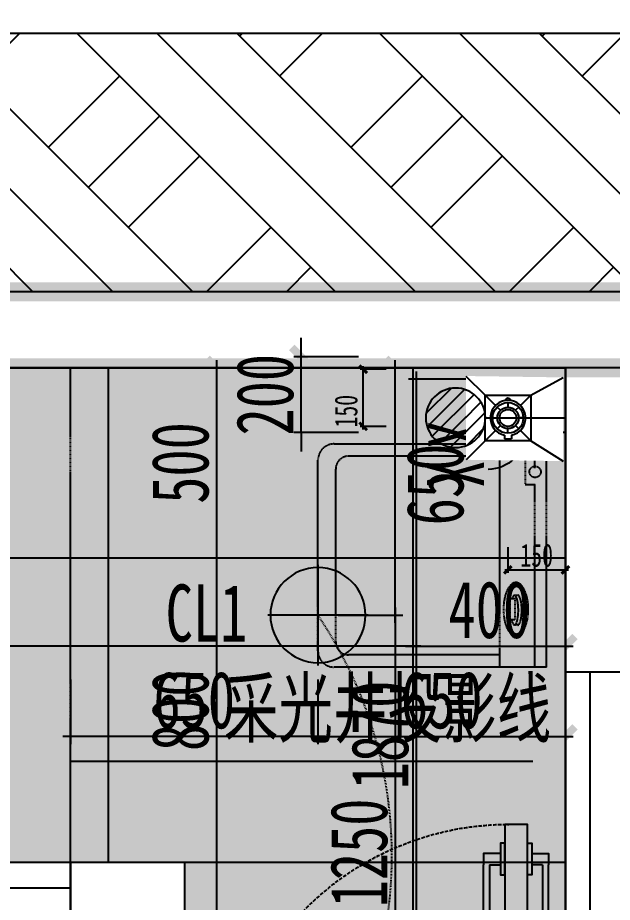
# Model space of a CAD drawing. Extents: x -255202 to 66368, y -6372500 to 603.
# Drawn here: x -126239 to -124678, y -3186489 to -3184164 of the extents above; entities that cross this region are included whole.
import ezdxf
from ezdxf.enums import TextEntityAlignment as Align

# ---------------------------------------------------------------- set-up
doc = ezdxf.new("R2010")
doc.units = 0
doc.header["$LTSCALE"] = 10
doc.header["$MEASUREMENT"] = 0
for name, pattern in [('$0$DASH', [0.35, 0.25, -0.1]), ('__DASH', [0.35, 0.25, -0.1]), ('ABOVE', [0.4, 0.2, -0.2]), ('DASH', [0.35, 0.25, -0.1]), ('DOTE', [2.42, 2, -0.2, 0.02, -0.2]), ('HIDDEN', [0.375, 0.25, -0.125])]:
    doc.linetypes.add(name, pattern=pattern)
for name, color, linetype in [('A-Furniture', 252, 'Continuous'), ('A-HATH', 8, 'Continuous'), ('A-TEXT（房间空间名称）', 67, 'Continuous'), ('A-WALL（砌体墙）', 7, 'Continuous'), ('A-WIND（门窗）', 8, 'Continuous'), ('A-建筑墙体', 255, 'Continuous'), ('A-门', 251, 'Continuous'), ('D-地面材料', 250, 'Continuous'), ('D-挡墙', 6, 'Continuous'), ('DIM-地面材质放线', 149, 'Continuous'), ('DIM-开关定位', 149, 'Continuous'), ('DIM-排水定位', 149, 'Continuous'), ('DIM-插座定位', 146, 'Continuous'), ('DIM-灯具定位', 149, 'Continuous'), ('E-插座示意', 34, 'Continuous'), ('E-给水', 144, 'Continuous'), ('J-地漏', 67, 'Continuous'), ('J-平面活动家具', 33, 'HIDDEN'), ('T-灯具_灯带', 13, 'Continuous'), ('T-灯具、灯带', 13, 'Continuous'), ('墙体定位图', 7, 'Continuous')]:
    doc.layers.add(name, color=color, linetype=linetype)
doc.styles.add('_TCH_DIM_T3', font='SIMPLEX', dxfattribs={"width": 0.705882, "bigfont": 'GBCBIG'})
doc.styles.add('C_南_（全）$0$85㎡户型$0$R_3#_W', font='GBENOR', dxfattribs={"bigfont": 'GBCBIG'})
doc.styles.add('宋体', font='', dxfattribs={"width": 0.8})
doc.styles.add('文字标注', font='', dxfattribs={"width": 0.7})
doc.styles.add('样式222', font='', dxfattribs={"width": 0.7})
doc.styles.add('细黑体', font='', dxfattribs={"width": 0.7})
doc.styles.get('宋体').set_extended_font_data('STXihei')
doc.styles.get('文字标注').set_extended_font_data('STXihei')
doc.styles.get('样式222').set_extended_font_data('STXihei')
doc.styles.get('细黑体').set_extended_font_data('STXihei')
doc.dimstyles.new('_TCH_ARCH&&100', dxfattribs={"dimtxt": 297.5, "dimasz": 100, "dimexe": 250, "dimexo": 300, "dimgap": 126.25, "dimtad": 1, "dimdec": 0, "dimzin": 0, "dimdsep": 46, "dimtxsty": '_TCH_DIM_T3', "dimblk": 'ARCHTICK', "dimcen": 0.09, "dimclrt": 7, "dimazin": 2, "dimtfac": 1, "dimtdec": 0, "dimtix": 1, "dimtmove": 2, "dimatfit": 3, "dimfxl": 1, "dimtolj": 1, "dimtzin": 0, "dimarcsym": 0})
doc.dimstyles.new('DK-50', dxfattribs={"dimscale": 50, "dimtxt": 3, "dimasz": 1, "dimexe": 0.4, "dimexo": 0.4, "dimgap": 0.4, "dimtad": 1, "dimtoh": 1, "dimdec": 0, "dimrnd": 5, "dimdsep": 46, "dimtxsty": '样式222', "dimblk": 'ARCHTICK', "dimcen": 3, "dimdle": 0.4, "dimclrd": 149, "dimclre": 149, "dimclrt": 149, "dimadec": 0, "dimazin": 0, "dimtfac": 1, "dimtdec": 0, "dimtix": 1, "dimtmove": 2, "dimatfit": 3, "dimldrblk": 'ARCHTICK', "dimfxl": 3, "dimfxlon": 1, "dimtvp": 1, "dimtolj": 1, "dimtzin": 0, "dimarcsym": 0})
doc.dimstyles.new('副本 DK-20', dxfattribs={"dimscale": 20, "dimtxt": 3, "dimasz": 1, "dimexe": 0.4, "dimexo": 0.4, "dimgap": 0.4, "dimtad": 1, "dimtoh": 1, "dimdec": 0, "dimrnd": 5, "dimdsep": 46, "dimtxsty": '样式222', "dimblk": 'ARCHTICK', "dimcen": 3, "dimdle": 0.4, "dimclrd": 149, "dimclre": 149, "dimclrt": 149, "dimadec": 0, "dimazin": 0, "dimtfac": 1, "dimtdec": 0, "dimtix": 1, "dimtmove": 2, "dimatfit": 3, "dimldrblk": 'ARCHTICK', "dimfxl": 3, "dimfxlon": 1, "dimtvp": 1, "dimtolj": 1, "dimtzin": 0, "dimarcsym": 0})

# ---------------------------------------------------------------- blocks, each defined once
blk = doc.blocks.new('_ArchTick')
at = {"color": 0, "linetype": 'ByBlock', "const_width": 0.4}
blk.add_lwpolyline([(-0.5, -0.5), (0.5, 0.5)], dxfattribs=at)
blk = doc.blocks.new('*D276')
at = {"layer": 'Defpoints', "color": 0, "transparency": 16777216}
for p in [(-125490.3, -3185734.5), (-125478.5, -3186984.5), (-125247.7, -3186984.5)]:
    blk.add_point(p, dxfattribs=at)
at = {"layer": 'DIM-灯具定位', "color": 149, "lineweight": -2, "transparency": 16777216}
for p, q in [((-125247.7, -3185714.5), (-125247.7, -3187004.5)), ((-125397.7, -3185734.5), (-125227.7, -3185734.5)), ((-125397.7, -3186984.5), (-125227.7, -3186984.5))]:
    blk.add_line(p, q, dxfattribs=at)
at = {"layer": 'DIM-灯具定位', "color": 149, "lineweight": -2, "transparency": 16777216, "xscale": 50, "yscale": 50, "zscale": 50}
for p, rotation in [((-125247.7, -3185734.5), 90), ((-125247.7, -3186984.5), 270)]:
    blk.add_blockref('_ArchTick', p, dxfattribs=dict(at, rotation=rotation))
at = {"layer": 'DIM-灯具定位', "color": 149, "transparency": 16777216, "insert": (-125342.7, -3186359.5), "char_height": 150, "attachment_point": 5, "rotation": 90, "style": '样式222'}
blk.add_mtext('\\A1;1250', dxfattribs=at)
blk = doc.blocks.new('*D277')
at = {"layer": 'Defpoints', "color": 0, "transparency": 16777216}
for p in [(-125834, -3185084.5), (-125247.7, -3185084.5), (-125490.3, -3185734.5)]:
    blk.add_point(p, dxfattribs=at)
at = {"layer": 'DIM-灯具定位', "color": 149, "lineweight": -2, "transparency": 16777216}
for p, q in [((-125247.7, -3185754.5), (-125247.7, -3185064.5)), ((-125397.7, -3185084.5), (-125227.7, -3185084.5)), ((-125397.7, -3185734.5), (-125227.7, -3185734.5))]:
    blk.add_line(p, q, dxfattribs=at)
at = {"layer": 'DIM-灯具定位', "color": 149, "lineweight": -2, "transparency": 16777216, "xscale": 50, "yscale": 50, "zscale": 50}
for p, rotation in [((-125247.7, -3185084.5), 90), ((-125247.7, -3185734.5), 270)]:
    blk.add_blockref('_ArchTick', p, dxfattribs=dict(at, rotation=rotation))
at = {"layer": 'DIM-灯具定位', "color": 149, "transparency": 16777216, "insert": (-125142.6, -3185391.2), "char_height": 150, "attachment_point": 5, "rotation": 90, "style": '样式222'}
blk.add_mtext('\\A1;650', dxfattribs=at)
blk = doc.blocks.new('A$C7A0215CA')
at = {"layer": 'T-灯具_灯带', "color": 8, "ltscale": 0.005}
for p, q in [((2.2, 4.4), (2.2, 0)), ((0, 2.2), (4.4, 2.2))]:
    blk.add_line(p, q, dxfattribs=at)
at = {"layer": 'T-灯具_灯带', "color": 13, "linetype": 'ByBlock'}
blk.add_circle((2.2, 2.2), 2.083, dxfattribs=at)
blk = doc.blocks.new('*D383')
at = {"layer": 'Defpoints', "color": 0, "transparency": 16777216}
for p in [(-125450.8, -3185734.5), (-124800.8, -3185734.5), (-124800.8, -3186053.3)]:
    blk.add_point(p, dxfattribs=at)
at = {"layer": 'DIM-灯具定位', "color": 149, "lineweight": -2, "transparency": 16777216}
for p, q in [((-125450.8, -3185903.3), (-125450.8, -3186073.3)), ((-124800.8, -3185903.3), (-124800.8, -3186073.3)), ((-125470.8, -3186053.3), (-124780.8, -3186053.3))]:
    blk.add_line(p, q, dxfattribs=at)
at = {"layer": 'DIM-灯具定位', "color": 149, "lineweight": -2, "transparency": 16777216, "xscale": 50, "yscale": 50, "zscale": 50, "rotation": 180}
blk.add_blockref('_ArchTick', (-125450.8, -3186053.3), dxfattribs=at)
at = {"layer": 'DIM-灯具定位', "color": 149, "lineweight": -2, "transparency": 16777216, "xscale": 50, "yscale": 50, "zscale": 50}
blk.add_blockref('_ArchTick', (-124800.8, -3186053.3), dxfattribs=at)
at = {"layer": 'DIM-灯具定位', "color": 149, "transparency": 16777216, "insert": (-125125.8, -3185958.3), "char_height": 150, "attachment_point": 5, "style": '样式222'}
blk.add_mtext('\\A1;650', dxfattribs=at)
blk = doc.blocks.new('*D384')
at = {"layer": 'Defpoints', "color": 0, "transparency": 16777216}
for p in [(-126100.8, -3185734.5), (-125450.8, -3185734.5), (-126100.8, -3186053.3)]:
    blk.add_point(p, dxfattribs=at)
at = {"layer": 'DIM-灯具定位', "color": 149, "lineweight": -2, "transparency": 16777216}
for p, q in [((-126100.8, -3185903.3), (-126100.8, -3186073.3)), ((-125450.8, -3185903.3), (-125450.8, -3186073.3)), ((-125430.8, -3186053.3), (-126120.8, -3186053.3))]:
    blk.add_line(p, q, dxfattribs=at)
at = {"layer": 'DIM-灯具定位', "color": 149, "lineweight": -2, "transparency": 16777216, "xscale": 50, "yscale": 50, "zscale": 50, "rotation": 180}
blk.add_blockref('_ArchTick', (-126100.8, -3186053.3), dxfattribs=at)
at = {"layer": 'DIM-灯具定位', "color": 149, "lineweight": -2, "transparency": 16777216, "xscale": 50, "yscale": 50, "zscale": 50}
blk.add_blockref('_ArchTick', (-125450.8, -3186053.3), dxfattribs=at)
at = {"layer": 'DIM-灯具定位', "color": 149, "transparency": 16777216, "insert": (-125775.8, -3185958.3), "char_height": 150, "attachment_point": 5, "style": '样式222'}
blk.add_mtext('\\A1;650', dxfattribs=at)
blk = doc.blocks.new('A$C014C06191')
at = {"layer": 'A-HATH'}
h = blk.add_hatch(dxfattribs=at)
h.set_pattern_fill('夯实土壤', color=256, scale=100, style=0)
h.set_pattern_definition([(45, (-9165.35, 0), (-397.394, 397.394), []), (45, (-8955.35, 0), (-397.394, 397.394), []), (45, (-8745.35, 0), (-397.394, 397.394), []), (135, (-9165.35, 0), (-397.394, -397.394), [265, -297]), (135, (-9060.35, 105), (-397.394, -397.394), [265, -297]), (135, (-8955.35, 210), (-397.394, -397.394), [265, -297])])
h.paths.add_polyline_path([(-10440.7, 6929.4), (-19863.4, 6929.4), (-19863.4, 6250), (-10440.7, 6250)])
blk.add_lwpolyline([(-10440.7, 6929.4), (-19863.4, 6929.4), (-19863.4, 6250), (-10440.7, 6250)], close=True, dxfattribs=at)
at = {"layer": 'D-挡墙', "color": 0, "linetype": 'DASH', "const_width": 50}
blk.add_lwpolyline([(-19863.4, 6250), (-10440.7, 6250)], dxfattribs=at)
at = {"layer": 'D-挡墙', "color": 0, "const_width": 50}
blk.add_lwpolyline([(-19863.4, 6050), (-10440.7, 6050)], dxfattribs=at)
blk = doc.blocks.new('*U268')
at = {"color": 250, "linetype": '$0$DASH', "ltscale": 3}
blk.add_arc((85.7, 121.9), 618.6, 356.3937, 90, dxfattribs=at)
at = {"layer": 'A-门', "ltscale": 0.5}
blk.add_lwpolyline([(94.4, 740.5), (94.4, 83), (45.6, 83), (45.6, 740.5), (94.4, 740.5)], dxfattribs=at)
at = {"layer": 'A-门', "ltscale": 3}
for points in [[(36.1, 677.4), (36.1, 631.5), (45.6, 631.5), (45.6, 699.5), (36.1, 699.5), (36.1, 677.4)], [(103.9, 677.4), (103.9, 631.5), (94.4, 631.5), (94.4, 699.5), (103.9, 699.5), (103.9, 677.4)], [(36.1, 677.4), (0, 677.4), (0, 652.9)], [(103.9, 677.4), (140.1, 677.4), (140.1, 652.9)], [(12.8, 652.9), (12.8, 543.2), (0, 543.2), (0, 652.9)], [(12.8, 652.9), (36.1, 652.9)], [(127.3, 652.9), (103.9, 652.9)], [(127.3, 652.9), (127.3, 543.2), (140.1, 543.2), (140.1, 652.9)]]:
    blk.add_lwpolyline(points, dxfattribs=at)
blk = doc.blocks.new('*D478')
at = {"layer": 'Defpoints', "color": 0, "transparency": 16777216}
for p in [(-127600.8, -3185815.9), (-127600.8, -3186015.9), (-125200.8, -3186015.9)]:
    blk.add_point(p, dxfattribs=at)
at = {"layer": 'DIM-地面材质放线', "color": 149, "lineweight": -2, "transparency": 16777216}
for p, q in [((-127600.8, -3185965.9), (-127600.8, -3185795.9)), ((-125200.8, -3185965.9), (-125200.8, -3185795.9)), ((-125180.8, -3185815.9), (-127620.8, -3185815.9))]:
    blk.add_line(p, q, dxfattribs=at)
at = {"layer": 'DIM-地面材质放线', "color": 149, "lineweight": -2, "transparency": 16777216, "xscale": 50, "yscale": 50, "zscale": 50, "rotation": 180}
blk.add_blockref('_ArchTick', (-127600.8, -3185815.9), dxfattribs=at)
at = {"layer": 'DIM-地面材质放线', "color": 149, "lineweight": -2, "transparency": 16777216, "xscale": 50, "yscale": 50, "zscale": 50}
blk.add_blockref('_ArchTick', (-125200.8, -3185815.9), dxfattribs=at)
at = {"layer": 'DIM-地面材质放线', "color": 149, "transparency": 16777216, "insert": (-126800.8, -3185689.9), "char_height": 150, "attachment_point": 5, "style": '样式222'}
blk.add_mtext('\\A1;800*3=2400', dxfattribs=at)
blk = doc.blocks.new('*D479')
at = {"layer": 'Defpoints', "color": 0, "transparency": 16777216}
for p in [(-124800.8, -3185815.9), (-124800.8, -3185815.9), (-125200.8, -3186015.9)]:
    blk.add_point(p, dxfattribs=at)
at = {"layer": 'DIM-地面材质放线', "color": 149, "lineweight": -2, "transparency": 16777216}
for p, q in [((-125200.8, -3185965.9), (-125200.8, -3185795.9)), ((-124800.8, -3185815.9), (-124800.8, -3185795.9)), ((-125220.8, -3185815.9), (-124780.8, -3185815.9))]:
    blk.add_line(p, q, dxfattribs=at)
at = {"layer": 'DIM-地面材质放线', "color": 149, "lineweight": -2, "transparency": 16777216, "xscale": 50, "yscale": 50, "zscale": 50, "rotation": 180}
blk.add_blockref('_ArchTick', (-125200.8, -3185815.9), dxfattribs=at)
at = {"layer": 'DIM-地面材质放线', "color": 149, "lineweight": -2, "transparency": 16777216, "xscale": 50, "yscale": 50, "zscale": 50}
blk.add_blockref('_ArchTick', (-124800.8, -3185815.9), dxfattribs=at)
at = {"layer": 'DIM-地面材质放线', "color": 149, "transparency": 16777216, "insert": (-125000.8, -3185720.9), "char_height": 150, "attachment_point": 5, "style": '样式222'}
blk.add_mtext('\\A1;400', dxfattribs=at)
blk = doc.blocks.new('*D480')
at = {"layer": 'Defpoints', "color": 0, "transparency": 16777216}
for p in [(-125622.6, -3185084.5), (-125717, -3185584.5), (-125622.6, -3185584.5)]:
    blk.add_point(p, dxfattribs=at)
at = {"layer": 'DIM-地面材质放线', "color": 149, "lineweight": -2, "transparency": 16777216}
for p, q in [((-125717, -3185064.5), (-125717, -3185604.5)), ((-125642.6, -3185084.5), (-125737, -3185084.5)), ((-125642.6, -3185584.5), (-125737, -3185584.5))]:
    blk.add_line(p, q, dxfattribs=at)
at = {"layer": 'DIM-地面材质放线', "color": 149, "lineweight": -2, "transparency": 16777216, "xscale": 50, "yscale": 50, "zscale": 50}
for p, rotation in [((-125717, -3185084.5), 90), ((-125717, -3185584.5), 270)]:
    blk.add_blockref('_ArchTick', p, dxfattribs=dict(at, rotation=rotation))
at = {"layer": 'DIM-地面材质放线', "color": 149, "transparency": 16777216, "insert": (-125812, -3185334.5), "char_height": 150, "attachment_point": 5, "rotation": 90, "style": '样式222'}
blk.add_mtext('\\A1;500', dxfattribs=at)
blk = doc.blocks.new('*D481')
at = {"layer": 'Defpoints', "color": 0, "transparency": 16777216}
for p in [(-125622.6, -3185584.5), (-125717, -3186384.5), (-125717, -3186384.5)]:
    blk.add_point(p, dxfattribs=at)
at = {"layer": 'DIM-地面材质放线', "color": 149, "lineweight": -2, "transparency": 16777216}
for p, q in [((-125717, -3185564.5), (-125717, -3186404.5)), ((-125642.6, -3185584.5), (-125737, -3185584.5)), ((-125717, -3186384.5), (-125737, -3186384.5))]:
    blk.add_line(p, q, dxfattribs=at)
at = {"layer": 'DIM-地面材质放线', "color": 149, "lineweight": -2, "transparency": 16777216, "xscale": 50, "yscale": 50, "zscale": 50}
for p, rotation in [((-125717, -3185584.5), 90), ((-125717, -3186384.5), 270)]:
    blk.add_blockref('_ArchTick', p, dxfattribs=dict(at, rotation=rotation))
at = {"layer": 'DIM-地面材质放线', "color": 149, "transparency": 16777216, "insert": (-125812, -3185984.5), "char_height": 150, "attachment_point": 5, "rotation": 90, "style": '样式222'}
blk.add_mtext('\\A1;800', dxfattribs=at)
blk = doc.blocks.new('*D482')
at = {"layer": 'Defpoints', "color": 0, "transparency": 16777216}
for p in [(-125717, -3186384.5), (-125876, -3186984.5), (-125717, -3186984.5)]:
    blk.add_point(p, dxfattribs=at)
at = {"layer": 'DIM-地面材质放线', "color": 149, "lineweight": -2, "transparency": 16777216}
for p, q in [((-125717, -3186364.5), (-125717, -3187004.5)), ((-125717, -3186384.5), (-125737, -3186384.5)), ((-125856, -3186984.5), (-125697, -3186984.5))]:
    blk.add_line(p, q, dxfattribs=at)
at = {"layer": 'DIM-地面材质放线', "color": 149, "lineweight": -2, "transparency": 16777216, "xscale": 50, "yscale": 50, "zscale": 50}
for p, rotation in [((-125717, -3186384.5), 90), ((-125717, -3186984.5), 270)]:
    blk.add_blockref('_ArchTick', p, dxfattribs=dict(at, rotation=rotation))
at = {"layer": 'DIM-地面材质放线', "color": 149, "transparency": 16777216, "insert": (-125812, -3186684.5), "char_height": 150, "attachment_point": 5, "rotation": 90, "style": '样式222'}
blk.add_mtext('\\A1;600', dxfattribs=at)
blk = doc.blocks.new('*D779')
at = {"layer": 'Defpoints', "color": 0, "transparency": 16777216}
for p in [(-125900.7, 0), (-124900.8, -3192894.5), (-125900.7, -3193144.5)]:
    blk.add_point(p, dxfattribs=at)
at = {"layer": '墙体定位图', "color": 149, "lineweight": -2, "transparency": 16777216}
for p, q in [((-125900.7, -3192994.5), (-125900.7, -3193164.5)), ((-124900.8, -3192994.5), (-124900.8, -3193164.5)), ((-124880.8, -3193144.5), (-125920.7, -3193144.5))]:
    blk.add_line(p, q, dxfattribs=at)
at = {"layer": '墙体定位图', "color": 149, "lineweight": -2, "transparency": 16777216, "xscale": 50, "yscale": 50, "zscale": 50, "rotation": 180}
blk.add_blockref('_ArchTick', (-125900.7, -3193144.5), dxfattribs=at)
at = {"layer": '墙体定位图', "color": 149, "lineweight": -2, "transparency": 16777216, "xscale": 50, "yscale": 50, "zscale": 50}
blk.add_blockref('_ArchTick', (-124900.8, -3193144.5), dxfattribs=at)
at = {"layer": '墙体定位图', "color": 149, "transparency": 16777216, "insert": (-125400.8, -3193049.5), "char_height": 150, "attachment_point": 5, "style": '样式222'}
blk.add_mtext('\\A1;1000', dxfattribs=at)
blk = doc.blocks.new('*D780')
at = {"layer": 'Defpoints', "color": 0, "transparency": 16777216}
for p in [(-125900.7, 0), (-126800.7, -249.9), (-126800.7, -3192894.5)]:
    blk.add_point(p, dxfattribs=at)
at = {"layer": '墙体定位图', "color": 149, "lineweight": -2, "transparency": 16777216}
for p, q in [((-125900.7, -99.9), (-125900.7, -269.9)), ((-126800.7, -399.9), (-126800.7, -229.9)), ((-125880.7, -249.9), (-126820.7, -249.9))]:
    blk.add_line(p, q, dxfattribs=at)
at = {"layer": '墙体定位图', "color": 149, "lineweight": -2, "transparency": 16777216, "xscale": 50, "yscale": 50, "zscale": 50, "rotation": 180}
blk.add_blockref('_ArchTick', (-126800.7, -249.9), dxfattribs=at)
at = {"layer": '墙体定位图', "color": 149, "lineweight": -2, "transparency": 16777216, "xscale": 50, "yscale": 50, "zscale": 50}
blk.add_blockref('_ArchTick', (-125900.7, -249.9), dxfattribs=at)
at = {"layer": '墙体定位图', "color": 149, "transparency": 16777216, "insert": (-126350.7, -154.9), "char_height": 150, "attachment_point": 5, "style": '样式222'}
blk.add_mtext('\\A1;900', dxfattribs=at)
blk = doc.blocks.new('*D804')
at = {"layer": 'Defpoints', "color": 0, "transparency": 16777216}
for p in [(-124800.8, -3185114.5), (-125192.6, -3186984.5), (-124971.1, -3186984.5)]:
    blk.add_point(p, dxfattribs=at)
at = {"layer": '墙体定位图', "color": 149, "lineweight": -2, "transparency": 16777216}
for p, q in [((-125042.6, -3185114.5), (-125212.6, -3185114.5)), ((-125192.6, -3185094.5), (-125192.6, -3187004.5)), ((-125042.6, -3186984.5), (-125212.6, -3186984.5))]:
    blk.add_line(p, q, dxfattribs=at)
at = {"layer": '墙体定位图', "color": 149, "lineweight": -2, "transparency": 16777216, "xscale": 50, "yscale": 50, "zscale": 50}
for p, rotation in [((-125192.6, -3185114.5), 90), ((-125192.6, -3186984.5), 270)]:
    blk.add_blockref('_ArchTick', p, dxfattribs=dict(at, rotation=rotation))
at = {"layer": '墙体定位图', "color": 149, "transparency": 16777216, "insert": (-125287.6, -3186049.5), "char_height": 150, "attachment_point": 5, "rotation": 90, "style": '样式222'}
blk.add_mtext('\\A1;1870', dxfattribs=at)
blk = doc.blocks.new('*D961')
at = {"layer": 'Defpoints', "color": 0, "transparency": 16777216}
for p in [(-125900.7, 0), (-126800.7, -3192994.5), (-126800.7, -3193144.5)]:
    blk.add_point(p, dxfattribs=at)
at = {"layer": '墙体定位图', "color": 149, "lineweight": -2, "transparency": 16777216}
for p, q in [((-125900.7, -3192994.5), (-125900.7, -3193164.5)), ((-126800.7, -3193014.5), (-126800.7, -3193164.5)), ((-125880.7, -3193144.5), (-126820.7, -3193144.5))]:
    blk.add_line(p, q, dxfattribs=at)
at = {"layer": '墙体定位图', "color": 149, "lineweight": -2, "transparency": 16777216, "xscale": 50, "yscale": 50, "zscale": 50, "rotation": 180}
blk.add_blockref('_ArchTick', (-126800.7, -3193144.5), dxfattribs=at)
at = {"layer": '墙体定位图', "color": 149, "lineweight": -2, "transparency": 16777216, "xscale": 50, "yscale": 50, "zscale": 50}
blk.add_blockref('_ArchTick', (-125900.7, -3193144.5), dxfattribs=at)
at = {"layer": '墙体定位图', "color": 149, "transparency": 16777216, "insert": (-126350.7, -3193049.5), "char_height": 150, "attachment_point": 5, "style": '样式222'}
blk.add_mtext('\\A1;900', dxfattribs=at)
blk = doc.blocks.new('A$C575336CE')
h = blk.add_hatch(color=0)
edge = h.paths.add_edge_path()
edge.add_line((1.4, 90.3), (87.4, 90.3))
edge.add_ellipse((44.4, 90.3), major_axis=(-30.4, 30.4), ratio=1, start_angle=45, end_angle=225, ccw=False)
at = {"color": 0}
for p, q in [((44.4, 0), (44.4, 47.3)), ((0, 36.2), (86, 36.2))]:
    blk.add_line(p, q, dxfattribs=at)
blk.add_arc((44.4, 90.3), 43, 180, 0, dxfattribs=at)
at = {"color": 0, "style": '宋体'}
blk.add_attdef('S', text='', height=84, dxfattribs=at).set_placement((102.6, 76.1), align=Align.BOTTOM_CENTER)
blk = doc.blocks.new('A$C3A56204E')
at = {"layer": 'J-平面活动家具', "linetype": 'DASH', "extrusion": (0, 0, -1)}
for p, q in [((-42.5, 600), (-544.1, 600)), ((-586.6, 557.5), (-586.6, 0)), ((-66.1, 553.4), (-520.5, 553.4)), ((0, 0), (0, 557.5)), ((-554.5, 122.6), (-554.5, 519.4)), ((-32.1, 122.6), (-32.1, 519.4)), ((-586.6, 123), (0, 123)), ((-179.8, 81.9), (-179.8, 96)), ((-179.8, 96), (-124.8, 96)), ((-124.8, 96), (-124.8, 81.9)), ((-188.7, 73.8), (-188.6, 83.8)), ((-124.8, 81.9), (-179.8, 81.9)), ((-110.7, 74.8), (-110.7, 83.8)), ((-550.4, 55.8), (-479.7, 55.8)), ((-550.4, 29.7), (-550.4, 55.8)), ((-479.7, 55.8), (-479.7, 29.7)), ((-550.4, 30.5), (-586.6, 30.5)), ((0, 30.5), (-479.7, 30.5)), ((0, 0), (-586.6, 0))]:
    blk.add_line(p, q, dxfattribs=at)
blk.add_circle((513.2, 29.7), 14.9, dxfattribs=at)
for centre, radius, start, end in [((544.1, 557.5), 42.5, 0, 90), ((42.5, 557.5), 42.5, 90, 180), ((520.5, 519.4), 34, 0, 90), ((66.1, 519.4), 34, 90, 180), ((180.5, 57.1), 50.9, 41.9599, 65.2655), ((163.2, 19.6), 92.2, 65.2655, 79.1967), ((151.8, -40.2), 153, 79.1967, 90), ((151.8, -40.2), 153, 90, 100.8033), ((140.4, 19.6), 92.2, 100.8033, 114.7345), ((123.1, 57.1), 50.9, 114.7345, 138.0401), ((206.3, 80.3), 16.2, 360, 41.9599), ((206.3, 80.3), 16.2, 318.0401, 360), ((185.2, 83.8), 3.43, 360, 58.0894), ((185.2, 83.8), 3.43, 301.9106, 0), ((185.2, 74.8), 3.43, 360, 17.9454), ((185.2, 74.8), 3.43, 301.9106, 0), ((168.4, 56.9), 35.1, 58.0894, 71.0845), ((168.4, 110.7), 35.1, 284.4631, 301.9106), ((168.4, 101.7), 35.1, 284.4631, 301.9106), ((157.2, 154.4), 80.2, 276.0983, 284.4631), ((149.7, 224.6), 150.9, 270, 276.0983), ((149.7, 224.6), 150.9, 263.9017, 270), ((142.2, 154.4), 80.2, 255.5369, 263.9017), ((142.2, 13.2), 80.2, 102.4611, 104.4631), ((130.9, 56.9), 35.1, 104.4631, 121.9106), ((130.9, 110.7), 35.1, 238.0894, 255.5369), ((130.9, 101.7), 35.1, 238.0894, 255.5369), ((114.1, 83.8), 3.43, 121.9106, 180), ((114.1, 83.8), 3.43, 180, 238.0894), ((114.1, 74.8), 3.43, 180, 238.0894), ((97.3, 80.3), 16.2, 138.0401, 180), ((97.3, 80.3), 16.2, 180, 221.9599), ((180.5, 103.5), 50.9, 294.7345, 318.0401), ((163.2, 141), 92.2, 280.8033, 294.7345), ((151.8, 200.7), 153, 270, 280.8033), ((157.2, 145.4), 80.2, 276.0983, 284.4631), ((149.7, 215.6), 150.9, 270, 276.0983), ((151.8, 200.7), 153, 259.1967, 270), ((149.7, 215.6), 150.9, 263.9017, 270), ((142.2, 145.4), 80.2, 255.5369, 263.9017), ((140.4, 141), 92.2, 245.2655, 259.1967), ((123.1, 103.5), 50.9, 221.9599, 245.2655)]:
    blk.add_arc(centre, radius, start, end, dxfattribs=at)
at = {"layer": 'J-平面活动家具', "linetype": 'DASH', "extrusion": (0, 0, -1), "style": 'C_南_（全）$0$85㎡户型$0$R_3#_W', "width": 0.8, "flags": 9}
for tag in ['XSIZE', 'YSIZE']:
    blk.add_attdef(tag, (293.3, 0), '', height=0.425, rotation=180, dxfattribs=at)
blk = doc.blocks.new('*D1216')
at = {"layer": 'Defpoints', "color": 0, "transparency": 16777216}
for p in [(-125494.5, -3185055.8), (-124800.8, -3185055.8), (-124800.8, -3185254.5)]:
    blk.add_point(p, dxfattribs=at)
at = {"layer": 'DIM-插座定位', "color": 149, "lineweight": -2, "transparency": 16777216}
for p, q in [((-125494.5, -3185055.8), (-125494.5, -3185005.8)), ((-125344.5, -3185055.8), (-125514.5, -3185055.8)), ((-125494.5, -3185254.5), (-125494.5, -3185055.8)), ((-125344.5, -3185254.5), (-125514.5, -3185254.5)), ((-125494.5, -3185254.5), (-125494.5, -3185304.5))]:
    blk.add_line(p, q, dxfattribs=at)
at = {"layer": 'DIM-插座定位', "color": 149, "lineweight": -2, "transparency": 16777216, "xscale": 50, "yscale": 50, "zscale": 50}
for p, rotation in [((-125494.5, -3185055.8), 270), ((-125494.5, -3185254.5), 90)]:
    blk.add_blockref('_ArchTick', p, dxfattribs=dict(at, rotation=rotation))
at = {"layer": 'DIM-插座定位', "color": 149, "transparency": 16777216, "insert": (-125589.5, -3185155.1), "char_height": 150, "attachment_point": 5, "rotation": 90, "style": '样式222'}
blk.add_mtext('\\A1;200', dxfattribs=at)
blk = doc.blocks.new('65R')
at = {"color": 67, "linetype": 'ByBlock'}
for p, q in [((49121.653, -8582.821), (49123.653, -8582.821)), ((49121.653, -8584.821), (49121.653, -8582.821)), ((49123.653, -8582.821), (49123.653, -8584.821)), ((49123.653, -8584.821), (49121.653, -8584.821))]:
    blk.add_line(p, q, dxfattribs=at)
at = {"color": 250, "ltscale": 10}
for p, q in [((49121.653, -8582.826), (49122.109, -8583.281)), ((49123.654, -8582.826), (49123.198, -8583.281)), ((49122.653, -8583.156), (49122.653, -8583.356)), ((49122.179, -8583.352), (49122.321, -8583.494)), ((49123.127, -8583.352), (49122.986, -8583.494)), ((49121.983, -8583.826), (49122.183, -8583.826)), ((49123.323, -8583.826), (49123.123, -8583.826)), ((49122.109, -8584.371), (49121.653, -8584.826)), ((49122.179, -8584.3), (49122.321, -8584.159)), ((49122.653, -8584.496), (49122.653, -8584.296)), ((49123.127, -8584.3), (49122.986, -8584.159)), ((49123.198, -8584.371), (49123.654, -8584.826))]:
    blk.add_line(p, q, dxfattribs=at)
at = {"color": 67}
for p, q in [((49121.898, -8583.676), (49121.733, -8583.676)), ((49121.733, -8583.676), (49121.733, -8583.976)), ((49121.898, -8583.976), (49121.733, -8583.976))]:
    blk.add_line(p, q, dxfattribs=at)
at = {"color": 250, "ltscale": 10}
for radius in [0.67, 0.47]:
    blk.add_circle((49122.653, -8583.826), radius, dxfattribs=at)
at = {"color": 67}
blk.add_circle((49122.653, -8583.826), 0.37, dxfattribs=at)
blk.add_arc((49122.653, -8583.826), 0.77, 191.2333, 168.7667, dxfattribs=at)
at = {"color": 250, "ltscale": 10}
blk.add_arc((49123.423, -8583.826), 0.1, 266.2769, 93.7231, dxfattribs=at)
blk = doc.blocks.new('GFHDFWETSDFAS')
at = {"layer": 'E-给水', "color": 144}
for p, q in [((68546.6, 55420.9), (68546.6, 55683.3)), ((68756.8, 55552.1), (68546.6, 55552.1))]:
    blk.add_line(p, q, dxfattribs=at)
at = {"layer": 'E-给水', "color": 250}
for p, q in [((68811.4, 55626.6), (68909.5, 55528.5)), ((68846.9, 55629.4), (68912.2, 55564)), ((68786.5, 55613.4), (68896.3, 55503.6)), ((68768.5, 55593.2), (68876.1, 55485.6)), ((68758, 55565.5), (68848.4, 55475.1)), ((68762.5, 55522.8), (68805.7, 55479.6))]:
    blk.add_line(p, q, dxfattribs=at)
at = {"layer": 'E-给水', "color": 144}
blk.add_circle((68835, 55552.1), 78.2, dxfattribs=at)
at = {"layer": 'E-给水', "color": 67, "ltscale": 0.3, "style": '文字标注', "width": 0.7}
blk.add_text('X', height=150, rotation=270, dxfattribs=at).set_placement((68835, 55404.3), align=Align.MIDDLE)
blk = doc.blocks.new('*D1217')
at = {"layer": 'Defpoints', "color": 0, "transparency": 16777216}
for p in [(-124952, -3185307), (-124800.8, -3185486.3), (-124800.8, -3185615.5)]:
    blk.add_point(p, dxfattribs=at)
at = {"layer": 'DIM-排水定位', "color": 149, "lineweight": -2, "transparency": 16777216}
for p, q in [((-124952, -3185555.5), (-124952, -3185623.5)), ((-124800.8, -3185555.5), (-124800.8, -3185623.5)), ((-124960, -3185615.5), (-124792.8, -3185615.5))]:
    blk.add_line(p, q, dxfattribs=at)
at = {"layer": 'DIM-排水定位', "color": 149, "lineweight": -2, "transparency": 16777216, "xscale": 20, "yscale": 20, "zscale": 20, "rotation": 180}
blk.add_blockref('_ArchTick', (-124952, -3185615.5), dxfattribs=at)
at = {"layer": 'DIM-排水定位', "color": 149, "lineweight": -2, "transparency": 16777216, "xscale": 20, "yscale": 20, "zscale": 20}
blk.add_blockref('_ArchTick', (-124800.8, -3185615.5), dxfattribs=at)
at = {"layer": 'DIM-排水定位', "color": 149, "transparency": 16777216, "insert": (-124876.4, -3185577.5), "char_height": 60, "attachment_point": 5, "style": '样式222'}
blk.add_mtext('\\A1;150', dxfattribs=at)
blk = doc.blocks.new('*D1218')
at = {"layer": 'Defpoints', "color": 0, "transparency": 16777216}
for p in [(-125332, -3185088.3), (-124886.8, -3185088.3), (-124886.8, -3185238.3)]:
    blk.add_point(p, dxfattribs=at)
at = {"layer": 'DIM-排水定位', "color": 149, "lineweight": -2, "transparency": 16777216}
for p, q in [((-125272, -3185088.3), (-125340, -3185088.3)), ((-125332, -3185246.3), (-125332, -3185080.3)), ((-125272, -3185238.3), (-125340, -3185238.3))]:
    blk.add_line(p, q, dxfattribs=at)
at = {"layer": 'DIM-排水定位', "color": 149, "lineweight": -2, "transparency": 16777216, "xscale": 20, "yscale": 20, "zscale": 20}
for p, rotation in [((-125332, -3185088.3), 90), ((-125332, -3185238.3), 270)]:
    blk.add_blockref('_ArchTick', p, dxfattribs=dict(at, rotation=rotation))
at = {"layer": 'DIM-排水定位', "color": 149, "transparency": 16777216, "insert": (-125376.6, -3185198.4), "char_height": 60, "attachment_point": 5, "rotation": 90, "style": '样式222'}
blk.add_mtext('\\A1;150', dxfattribs=at)

msp = doc.modelspace()

# ---------------------------------------------------------------- hatches: boundary and pattern name
at = {"layer": 'D-地面材料'}
h = msp.add_hatch(dxfattribs=at)
h.set_pattern_fill('DOTS', color=250, scale=500, style=0, double=1)
h.set_pattern_definition([(0, (-124400.813, -3186984.576), (15.625, 31.25), [0, -31.25])])
h.paths.add_polyline_path([(-124800.8, -3186984.5), (-124870.8, -3186984.6), (-124870.8, -3186969.5), (-125730.8, -3186969.5), (-125730.8, -3186984.5), (-125800.8, -3186984.5), (-125800.8, -3186384.5), (-127600.8, -3186384.5), (-127600.8, -3185084.5), (-124800.8, -3185084.5)])

# ---------------------------------------------------------------- linework, layer by layer
msp.add_line((-126100.8, -3186584.5), (-126100.8, -3186384.5))
at = {"layer": 'A-WALL（砌体墙）', "color": 0}
for p, q in [((-124600.8, -3184884.5), (-127800.8, -3184884.5)), ((-124600.8, -3184884.5), (-127800.8, -3184884.5)), ((-124600.8, -3185084.5), (-127600.8, -3185084.5)), ((-124800.8, -3185884.5), (-124800.8, -3185084.5)), ((-124600.8, -3185884.5), (-124800.8, -3185884.5)), ((-126100.8, -3186584.5), (-126100.8, -3186384.5))]:
    msp.add_line(p, q, dxfattribs=at)
msp.add_lwpolyline([(-125800.8, -3186984.5), (-125800.8, -3186384.5), (-126100.8, -3186384.5), (-126100.8, -3186584.5), (-126000.8, -3186584.5)], dxfattribs=at)
at = {"layer": 'A-WIND（门窗）', "linetype": 'ByBlock'}
for p, q in [((-124800.8, -3186584.5), (-124800.8, -3185884.5)), ((-124735.8, -3186584.5), (-124735.8, -3185884.5)), ((-126100.8, -3186384.5), (-126800.8, -3186384.5)), ((-126800.8, -3186451.2), (-126100.8, -3186451.2))]:
    msp.add_line(p, q, dxfattribs=at)
at = {"layer": 'A-建筑墙体', "color": 8, "linetype": '__DASH'}
msp.add_line((-126100.8, -3186384.5), (-126100.8, -3185084.5), dxfattribs=at)
at = {"layer": 'D-地面材料'}
for p, q in [((-126000.8, -3186384.5), (-126000.8, -3185084.5)), ((-125200.8, -3186984.5), (-125200.8, -3185084.5)), ((-124800.8, -3185584.5), (-127600.8, -3185584.5)), ((-124800.8, -3186384.5), (-125800.8, -3186384.5))]:
    msp.add_line(p, q, dxfattribs=at)
msp.add_lwpolyline([(-124870.8, -3186984.5), (-125730.8, -3186984.5), (-125730.8, -3186984.5), (-125800.8, -3186984.5), (-125800.8, -3186384.5), (-127600.8, -3186384.5), (-127600.8, -3185084.5), (-124800.8, -3185084.5), (-124800.8, -3186984.5), (-124870.8, -3186984.5)], close=True, dxfattribs=at)
msp.add_lwpolyline([(-124870.8, -3186984.5), (-125730.8, -3186984.5), (-125730.8, -3186984.5), (-125800.8, -3186984.5), (-125800.8, -3186384.5), (-127600.8, -3186384.5), (-127600.8, -3185084.5), (-124800.8, -3185084.5), (-124800.8, -3186984.5), (-124870.8, -3186984.5)], close=True, dxfattribs=at)
at = {"layer": 'DIM-开关定位', "color": 36, "linetype": 'ABOVE'}
msp.add_arc((-126386.8, -3186367.9, 0), 1130.1, 306.4127, 34.0835, dxfattribs=at)

# ---------------------------------------------------------------- block references
at = {"xscale": -1}
msp.add_blockref('A$C014C06191', (-138241.5, -3191134.5), dxfattribs=at)
at = {"layer": 'A-Furniture', "extrusion": (0, 0, -1), "zscale": -1, "rotation": 270}
msp.add_blockref('A$C3A56204E', (124850.8, -3185871.1), dxfattribs=at)
at = {"layer": 'A-门', "extrusion": (0, 0, -1), "xscale": 1.216867540497333, "yscale": 1.216867540497333, "zscale": -1.216867540497333, "rotation": 1.562020594530807e-06}
msp.add_blockref('*U268', (124845.3, -3187185.5), dxfattribs=at)
at = {"layer": 'E-插座示意', "linetype": 'ByBlock', "lineweight": -2}
ref = msp.add_blockref('A$C575336CE', (-124800.8, -3185154.6), dxfattribs=dict(at, xscale=-2.25, yscale=2.25, zscale=2.25, rotation=90))
ref.add_attrib('S', 'X', dxfattribs={"layer": '0', "color": 0, "height": 150, "rotation": 270, "style": '宋体', "width": 0.7}).set_placement((-125205.9, -3185260.2), align=Align.BOTTOM_CENTER)
at = {"layer": 'T-灯具、灯带', "xscale": -60.00000000000009, "yscale": 60.00000000000009, "zscale": 60.00000000000009}
msp.add_blockref('A$C7A0215CA', (-125318.8, -3185866.5), dxfattribs=at)

# ---------------------------------------------------------------- texts
at = {"layer": 'A-TEXT（房间空间名称）', "style": '细黑体', "width": 0.7}
msp.add_text('采光井投影线', height=150, dxfattribs=at).set_placement((-125697.7, -3186053.6))
at = {"layer": 'T-灯具、灯带', "linetype": 'DOTE', "ltscale": 0.3, "style": '细黑体', "width": 0.7}
msp.add_text('CL1', height=150, dxfattribs=at).set_placement((-125850.8, -3185803.8))

# ---------------------------------------------------------------- dimensions: what is measured, and where the dimension line sits
at = {"layer": 'DIM-地面材质放线'}
dim = msp.add_aligned_dim(p1=(-125622.6, -3185084.5), p2=(-125622.6, -3185584.5), distance=-94.4, dimstyle='DK-50', dxfattribs=at)
dim.commit()
dim.dimension.update_dxf_attribs({"geometry": '*D480', "text_midpoint": (-125812, -3185334.5)})
for base, p1, p2, angle, picture, middle in [((-125717, -3186384.5), (-125622.6, -3185584.5), (-125717, -3186384.5), 90, '*D481', (-125812, -3185984.5)), ((-124800.8, -3185815.9), (-125200.8, -3186015.9), (-124800.8, -3185815.9), 0, '*D479', (-125000.8, -3185720.9)), ((-125717, -3186984.5), (-125717, -3186384.5), (-125876, -3186984.5), 90, '*D482', (-125812, -3186684.5))]:
    dim = msp.add_linear_dim(base=base, p1=p1, p2=p2, angle=angle, dimstyle='DK-50', dxfattribs=at)
    dim.commit()
    dim.dimension.update_dxf_attribs({"geometry": picture, "text_midpoint": middle})
dim = msp.add_linear_dim(base=(-127600.8, -3185815.9), p1=(-125200.8, -3186015.9), p2=(-127600.8, -3186015.9), angle=180, text='800*3=<>', dimstyle='DK-50', dxfattribs=at)
dim.commit()
dim.dimension.update_dxf_attribs({"geometry": '*D478', "text_midpoint": (-126800.8, -3185689.9), "dimtype": 161})
at = {"layer": 'DIM-插座定位', "color": 6}
dim = msp.add_linear_dim(base=(-125494.5, -3185055.8), p1=(-124800.8, -3185254.5), p2=(-124800.8, -3185055.8), angle=90, dimstyle='DK-50', dxfattribs=at)
dim.commit()
dim.dimension.update_dxf_attribs({"geometry": '*D1216', "text_midpoint": (-125589.5, -3185155.1)})
at = {"layer": 'DIM-灯具定位'}
dim = msp.add_linear_dim(base=(-125247.7, -3185084.5), p1=(-125490.3, -3185734.5), p2=(-125834, -3185084.5), angle=90, dimstyle='DK-50', dxfattribs=at)
dim.commit()
dim.dimension.update_dxf_attribs({"geometry": '*D277', "text_midpoint": (-125142.6, -3185391.2), "dimtype": 160})
dim = msp.add_linear_dim(base=(-125247.7, -3186984.5), p1=(-125490.3, -3185734.5), p2=(-125478.5, -3186984.5), angle=90, dimstyle='DK-50', dxfattribs=at)
dim.commit()
dim.dimension.update_dxf_attribs({"geometry": '*D276', "text_midpoint": (-125342.7, -3186359.5)})
for p2, distance, picture, middle in [((-126100.8, -3185734.5), 318.8, '*D384', (-125775.8, -3185958.3)), ((-124800.8, -3185734.5), -318.8, '*D383', (-125125.8, -3185958.3))]:
    dim = msp.add_aligned_dim(p1=(-125450.8, -3185734.5), p2=p2, distance=distance, dimstyle='DK-50', dxfattribs=at)
    dim.commit()
    dim.dimension.update_dxf_attribs({"geometry": picture, "text_midpoint": middle})
at = {"layer": '墙体定位图', "color": 1}
for base, p1, p2, angle, picture, middle in [((-126800.7, -249.9), (-125900.7, 0), (-126800.7, -3192894.5), 180, '*D780', (-126350.7, -154.9)), ((-126800.7, -3193144.5), (-125900.7, 0), (-126800.7, -3192994.5), 180, '*D961', (-126350.7, -3193049.5)), ((-125900.7, -3193144.5), (-124900.8, -3192894.5), (-125900.7, 0), 180, '*D779', (-125400.8, -3193049.5)), ((-125192.6, -3186984.5), (-124800.8, -3185114.5), (-124971.1, -3186984.5), 90, '*D804', (-125287.6, -3186049.5))]:
    dim = msp.add_linear_dim(base=base, p1=p1, p2=p2, angle=angle, dimstyle='DK-50', dxfattribs=at)
    dim.commit()
    dim.dimension.update_dxf_attribs({"geometry": picture, "text_midpoint": middle})

# ---------------------------------------------------------------- leaders
at = {"layer": 'A-TEXT（房间空间名称）'}
msp.add_leader([(-126100.8, -3186118.3), (-124886.7, -3186118.3)], dimstyle='_TCH_ARCH&&100', dxfattribs=at)

# ---------------------------------------------------------------- next in the draw order: wipeouts: each hides what was drawn before it
msp.add_wipeout([(-124807.1, -3185109.6), (-125061.6, -3185106), (-125061.6, -3185326.1), (-124807.1, -3185329.6)]).dxf.layer = 'D-地面材料'

# ---------------------------------------------------------------- next in the draw order: linework, layer by layer
at = {"layer": 'D-地面材料'}
for p, q in [((-125011.7, -3185156.1), (-125061.6, -3185106.8, 0)), ((-124891.7, -3185156.1), (-124807.1, -3185109.6, 0)), ((-125011.7, -3185276.1), (-125061.6, -3185326.1)), ((-124891.7, -3185276.1), (-124807.1, -3185329.6))]:
    msp.add_line(p, q, dxfattribs=at)

# ---------------------------------------------------------------- next in the draw order: block references
at = {"layer": 'E-给水', "xscale": -1, "rotation": 1.813789038962454e-06}
msp.add_blockref('GFHDFWETSDFAS', (-56254.3, -3240767.9), dxfattribs=at)
at = {"layer": 'J-地漏', "color": 67, "linetype": 'ByBlock', "extrusion": (0, 0, -1), "xscale": -60.00000000000011, "yscale": 60.00000000000011, "zscale": -60.00000000000011, "rotation": 270}
msp.add_blockref('65R', (639981.3, -6132575.3), dxfattribs=at)

# ---------------------------------------------------------------- next in the draw order: dimensions: what is measured, and where the dimension line sits
at = {"layer": 'DIM-排水定位'}
dim = msp.add_linear_dim(base=(-125332, -3185088.3), p1=(-124886.8, -3185238.3), p2=(-124886.8, -3185088.3), angle=90, dimstyle='副本 DK-20', dxfattribs=at)
dim.commit()
dim.dimension.update_dxf_attribs({"geometry": '*D1218', "text_midpoint": (-125376.6, -3185198.4), "dimtype": 160})
dim = msp.add_linear_dim(base=(-124800.8, -3185615.5), p1=(-124952, -3185307), p2=(-124800.8, -3185486.3), angle=180, dimstyle='副本 DK-20', dxfattribs=at)
dim.commit()
dim.dimension.update_dxf_attribs({"geometry": '*D1217', "text_midpoint": (-124876.4, -3185577.5)})

doc.saveas('drawing.dxf')
